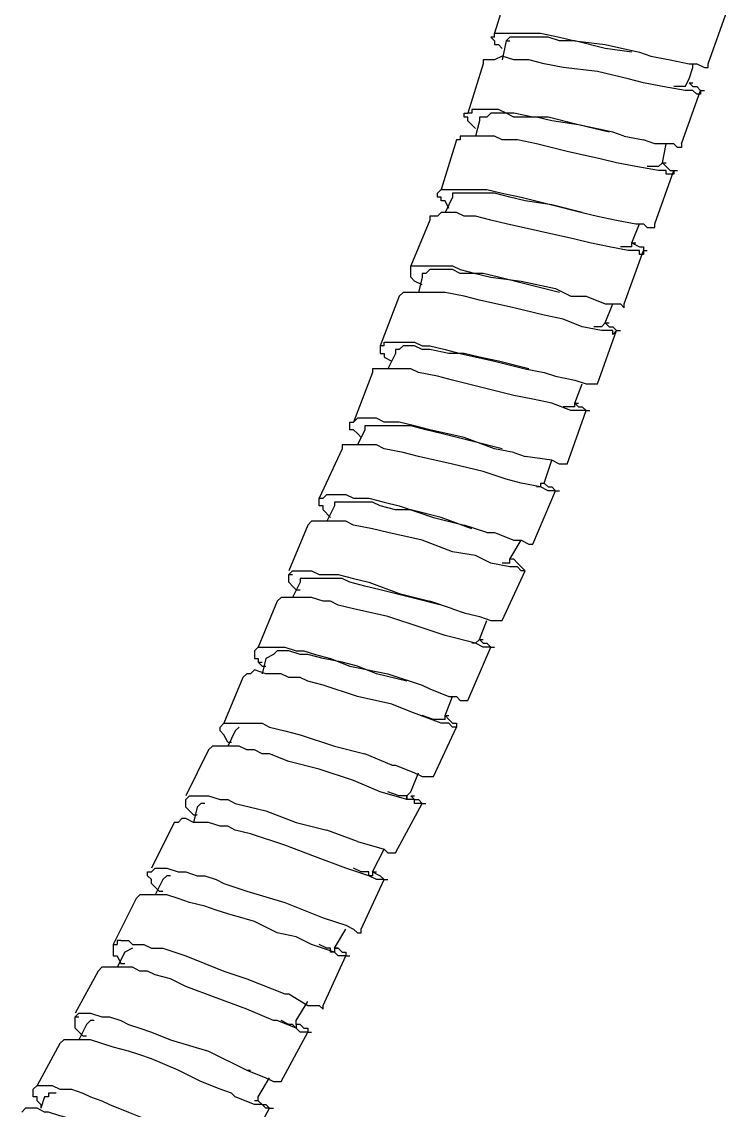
# Model space of a CAD drawing. Header units: millimetres. Extents: x 1.34 to 8.68, y 2.73 to 10.24.
# Drawn here: x 3.9471 to 4.2554, y 3.3156 to 3.7914 of the extents above; entities that cross this region are included whole.
import ezdxf

# ---------------------------------------------------------------- set-up
doc = ezdxf.new("R2010")
doc.units = ezdxf.units.MM
doc.layers.add('PDF2_형상', color=7, linetype='Continuous')

msp = doc.modelspace()

# ---------------------------------------------------------------- linework, layer by layer
at = {"layer": 'PDF2_형상', "lineweight": 25}
for points in [[(4.16041, 3.8081), (4.15375, 3.78643)], [(4.24708, 3.7731), (4.25541, 3.79643)], [(4.15375, 3.78476), (4.15208, 3.78476)], [(4.15208, 3.78476), (4.15375, 3.7831), (4.15375, 3.78143), (4.15541, 3.78143), (4.15708, 3.77976)], [(4.15375, 3.78476), (4.15375, 3.78643)], [(4.15375, 3.78643), (4.15541, 3.78643), (4.15708, 3.78643), (4.15875, 3.78643), (4.16041, 3.78643), (4.16375, 3.78643), (4.16708, 3.78643), (4.17041, 3.78643), (4.17375, 3.78643), (4.18208, 3.78476), (4.18875, 3.7831), (4.20208, 3.78143), (4.21708, 3.7781), (4.22208, 3.77643)], [(4.15875, 3.7831), (4.15708, 3.77476)], [(4.21375, 3.7781), (4.20208, 3.77976), (4.18875, 3.7831), (4.18208, 3.7831), (4.17708, 3.78476), (4.17375, 3.78476), (4.17041, 3.78476), (4.16708, 3.78476), (4.16375, 3.78476), (4.16208, 3.78476), (4.16041, 3.78476), (4.15875, 3.7831)], [(4.15875, 3.7831), (4.16041, 3.7831)], [(4.14875, 3.77476), (4.14875, 3.7731)], [(4.15041, 3.77476), (4.14875, 3.77476)], [(4.21875, 3.76476), (4.21208, 3.76643), (4.19875, 3.76976), (4.18375, 3.77143), (4.17541, 3.7731), (4.16875, 3.77476), (4.16541, 3.77476), (4.16208, 3.77476), (4.15708, 3.77643), (4.15375, 3.77476), (4.15208, 3.77476), (4.15041, 3.77476)], [(4.22208, 3.77643), (4.23041, 3.77476)], [(4.23041, 3.77476), (4.23875, 3.7731), (4.24208, 3.7731), (4.24541, 3.77143), (4.24708, 3.77143), (4.24708, 3.7731)], [(4.14875, 3.7731), (4.14208, 3.75143)], [(4.23875, 3.76643), (4.24041, 3.77143)], [(4.24041, 3.77143), (4.24041, 3.7731)], [(4.24375, 3.76143), (4.24375, 3.75976), (4.24208, 3.75976), (4.24041, 3.76143), (4.23708, 3.76143), (4.22708, 3.7631), (4.21875, 3.76476)], [(4.23708, 3.7631), (4.23875, 3.76643)], [(4.23875, 3.76476), (4.24041, 3.76476)], [(4.23875, 3.76476), (4.24041, 3.7631), (4.24208, 3.7631), (4.24375, 3.76143)], [(4.23708, 3.7631), (4.23541, 3.7631), (4.23208, 3.7631)], [(4.23541, 3.7381), (4.24375, 3.76143)], [(4.24375, 3.76143), (4.24541, 3.76143)], [(4.14041, 3.75143), (4.14208, 3.75143)], [(4.14541, 3.74476), (4.14375, 3.74643), (4.14208, 3.7481), (4.14208, 3.74976), (4.14041, 3.74976), (4.14041, 3.75143)], [(4.21041, 3.74143), (4.20541, 3.7431), (4.19041, 3.74643), (4.17708, 3.74976), (4.17041, 3.74976), (4.16208, 3.75143), (4.15875, 3.75143), (4.15541, 3.7531), (4.15208, 3.7531), (4.14875, 3.7531), (4.14541, 3.7531), (4.14375, 3.7531), (4.14375, 3.75143), (4.14208, 3.75143)], [(4.20375, 3.7431), (4.19041, 3.74643), (4.17875, 3.7481), (4.17208, 3.74976), (4.16541, 3.74976), (4.16208, 3.74976), (4.15875, 3.75143), (4.15541, 3.75143), (4.15208, 3.75143), (4.15041, 3.74976), (4.14875, 3.74976), (4.14708, 3.74976), (4.14708, 3.7481)], [(4.14708, 3.7481), (4.14541, 3.74143)], [(4.20708, 3.72976), (4.20041, 3.73143), (4.18541, 3.73476), (4.17208, 3.7381), (4.16375, 3.73976), (4.15708, 3.73976), (4.15375, 3.74143), (4.14875, 3.74143), (4.14541, 3.74143), (4.14208, 3.74143), (4.14041, 3.74143), (4.13875, 3.74143), (4.13875, 3.73976)], [(4.21041, 3.74143), (4.21875, 3.73976)], [(4.13708, 3.73976), (4.13041, 3.7181)], [(4.13875, 3.73976), (4.13708, 3.73976)], [(4.23541, 3.7381), (4.23541, 3.73643), (4.23375, 3.73643), (4.23208, 3.7381), (4.22875, 3.7381), (4.22375, 3.7381), (4.21875, 3.73976)], [(4.22708, 3.72976), (4.22875, 3.7381)], [(4.23208, 3.72643), (4.23208, 3.72476), (4.23041, 3.72476), (4.22875, 3.72476), (4.22875, 3.72643), (4.22541, 3.72643), (4.21541, 3.7281), (4.20708, 3.72976)], [(4.22541, 3.7281), (4.22375, 3.7281), (4.22041, 3.7281)], [(4.22375, 3.7031), (4.23208, 3.72643)], [(4.22541, 3.7281), (4.22708, 3.72976)], [(4.22708, 3.72976), (4.22875, 3.72976)], [(4.22708, 3.72976), (4.22875, 3.7281), (4.23041, 3.72643), (4.23208, 3.72643)], [(4.23208, 3.72643), (4.23375, 3.72643)], [(4.12875, 3.71643), (4.13041, 3.7181)], [(4.13375, 3.70976), (4.13208, 3.7131), (4.13041, 3.7131), (4.13041, 3.71476), (4.12875, 3.71476), (4.12875, 3.71643)], [(4.13041, 3.7181), (4.13208, 3.7181), (4.13375, 3.7181), (4.13541, 3.7181), (4.13708, 3.7181), (4.14041, 3.7181), (4.14375, 3.7181), (4.14708, 3.7181), (4.15041, 3.7181), (4.15708, 3.71643), (4.16541, 3.71476), (4.17875, 3.71143), (4.19208, 3.7081), (4.19875, 3.70643)], [(4.19208, 3.7081), (4.17875, 3.71143), (4.16708, 3.7131), (4.16041, 3.71476), (4.15375, 3.71643), (4.15041, 3.71643), (4.14708, 3.71643), (4.14375, 3.71643), (4.14041, 3.71643), (4.13875, 3.71643), (4.13708, 3.71643), (4.13541, 3.71643), (4.13541, 3.71476)], [(4.13541, 3.71476), (4.13208, 3.7081)], [(4.19541, 3.69476), (4.18875, 3.69643), (4.17375, 3.69976), (4.15875, 3.7031), (4.15208, 3.70476), (4.14541, 3.70643), (4.14041, 3.70643), (4.13708, 3.7081), (4.13375, 3.7081), (4.13041, 3.7081), (4.12875, 3.70643), (4.12708, 3.70643), (4.12541, 3.70643)], [(4.12541, 3.70476), (4.11708, 3.68476)], [(4.12541, 3.70643), (4.12541, 3.70476)], [(4.19875, 3.70643), (4.20708, 3.70476)], [(4.20708, 3.70476), (4.21541, 3.7031), (4.21875, 3.7031), (4.22041, 3.70143), (4.22208, 3.70143), (4.22375, 3.70143), (4.22375, 3.7031)], [(4.21375, 3.69476), (4.21708, 3.7031)], [(4.21875, 3.69143), (4.21875, 3.68976), (4.21708, 3.68976), (4.21708, 3.69143), (4.21541, 3.69143), (4.21208, 3.69143), (4.20375, 3.6931), (4.19541, 3.69476)], [(4.21375, 3.6931), (4.21208, 3.6931), (4.20875, 3.6931)], [(4.21375, 3.6931), (4.21375, 3.69476)], [(4.21375, 3.69476), (4.21541, 3.69476)], [(4.21375, 3.69476), (4.21708, 3.6931), (4.21875, 3.6931), (4.21875, 3.69143)], [(4.21041, 3.6681), (4.21875, 3.69143)], [(4.21875, 3.69143), (4.22041, 3.69143)], [(4.11708, 3.6831), (4.11708, 3.68476)], [(4.11708, 3.68476), (4.11875, 3.68476), (4.12041, 3.68476), (4.12208, 3.68476), (4.12375, 3.68476), (4.12708, 3.68476), (4.13041, 3.68476), (4.13541, 3.68476), (4.13875, 3.6831), (4.14541, 3.68143), (4.15208, 3.67976), (4.16541, 3.6781), (4.18041, 3.67476), (4.18708, 3.67143)], [(4.12208, 3.67643), (4.11875, 3.6781), (4.11708, 3.67976), (4.11708, 3.68143), (4.11708, 3.6831)], [(4.18208, 3.6731), (4.16875, 3.67643), (4.15541, 3.67976), (4.14875, 3.68143), (4.14208, 3.68143), (4.13875, 3.68143), (4.13541, 3.6831), (4.13208, 3.6831), (4.12875, 3.6831), (4.12708, 3.6831), (4.12541, 3.6831), (4.12375, 3.68143), (4.12208, 3.68143), (4.12208, 3.67976)], [(4.12208, 3.67976), (4.12041, 3.6731)], [(4.11208, 3.67143), (4.10375, 3.64976)], [(4.11375, 3.6731), (4.11208, 3.67143)], [(4.18375, 3.66143), (4.17541, 3.6631), (4.16208, 3.66643), (4.14708, 3.66976), (4.14041, 3.67143), (4.13208, 3.6731), (4.12875, 3.6731), (4.12541, 3.6731), (4.12041, 3.6731), (4.11708, 3.6731), (4.11541, 3.6731), (4.11375, 3.6731)], [(4.18708, 3.67143), (4.19375, 3.67143)], [(4.19375, 3.67143), (4.20208, 3.6681), (4.20541, 3.6681), (4.20875, 3.6681), (4.21041, 3.66643), (4.21041, 3.6681)], [(4.20208, 3.65976), (4.20541, 3.6681)], [(4.20708, 3.65643), (4.20541, 3.65476), (4.20541, 3.65643), (4.20375, 3.65643), (4.20041, 3.65643), (4.19208, 3.6581), (4.18375, 3.66143)], [(4.20041, 3.6581), (4.20208, 3.65976)], [(4.20208, 3.65976), (4.20375, 3.65976)], [(4.20208, 3.65976), (4.20375, 3.6581), (4.20541, 3.6581), (4.20708, 3.65643)], [(4.20041, 3.6581), (4.19875, 3.6581), (4.19708, 3.6581)], [(4.19875, 3.6331), (4.20708, 3.65643)], [(4.20708, 3.65643), (4.20875, 3.65643)], [(4.10541, 3.64976), (4.10375, 3.64976)], [(4.10375, 3.64976), (4.10375, 3.6481), (4.10375, 3.64643), (4.10541, 3.64643), (4.10541, 3.64476), (4.10875, 3.6431)], [(4.10541, 3.64976), (4.10541, 3.65143), (4.10708, 3.65143), (4.10875, 3.65143), (4.11041, 3.65143), (4.11541, 3.65143), (4.11875, 3.65143), (4.12208, 3.64976), (4.12541, 3.64976), (4.13208, 3.6481), (4.13875, 3.64643), (4.15375, 3.6431), (4.16708, 3.63976), (4.17541, 3.6381)], [(4.16875, 3.63976), (4.15541, 3.6431), (4.14708, 3.64476), (4.14041, 3.64643), (4.13375, 3.64643), (4.12541, 3.6481), (4.12208, 3.6481), (4.11875, 3.64976), (4.11708, 3.64976), (4.11375, 3.64976), (4.11208, 3.6481), (4.11041, 3.6481)], [(4.11041, 3.64643), (4.10708, 3.63976)], [(4.11041, 3.6481), (4.11041, 3.64643)], [(4.10041, 3.6381), (4.09208, 3.61643)], [(4.10041, 3.63976), (4.10041, 3.6381)], [(4.16208, 3.6281), (4.14875, 3.63143), (4.13541, 3.63476), (4.12875, 3.63643), (4.12041, 3.6381), (4.11708, 3.63976), (4.11375, 3.63976), (4.11041, 3.63976), (4.10708, 3.63976), (4.10541, 3.63976), (4.10208, 3.63976), (4.10041, 3.63976)], [(4.17541, 3.6381), (4.18041, 3.63643)], [(4.18041, 3.63643), (4.18875, 3.63476), (4.19375, 3.6331), (4.19541, 3.6331), (4.19708, 3.6331), (4.19875, 3.6331)], [(4.18875, 3.62476), (4.19208, 3.6331)], [(4.17041, 3.62643), (4.16208, 3.6281)], [(4.19375, 3.62143), (4.19208, 3.62143), (4.19041, 3.62143), (4.18708, 3.62143), (4.17875, 3.62476), (4.17041, 3.62643)], [(4.18875, 3.6231), (4.18708, 3.6231), (4.18541, 3.6231), (4.18375, 3.6231)], [(4.18541, 3.5981), (4.19375, 3.62143)], [(4.18875, 3.6231), (4.18875, 3.62476)], [(4.18875, 3.62476), (4.19041, 3.62476)], [(4.18875, 3.62476), (4.19041, 3.6231), (4.19208, 3.6231), (4.19375, 3.62143)], [(4.19375, 3.62143), (4.19541, 3.62143)], [(4.09041, 3.61643), (4.09208, 3.61643)], [(4.09541, 3.60976), (4.09375, 3.61143), (4.09208, 3.6131), (4.09041, 3.6131), (4.09041, 3.61476), (4.09041, 3.61643)], [(4.15375, 3.60476), (4.14041, 3.60976), (4.12541, 3.6131), (4.11875, 3.61476), (4.11208, 3.61643), (4.10875, 3.61643), (4.10541, 3.61643), (4.10208, 3.6181), (4.09875, 3.6181), (4.09541, 3.6181), (4.09375, 3.6181), (4.09208, 3.61643)], [(4.09708, 3.6131), (4.09375, 3.60643)], [(4.15708, 3.60476), (4.14375, 3.6081), (4.13041, 3.61143), (4.12375, 3.6131), (4.11708, 3.61476), (4.11375, 3.61476), (4.11041, 3.61476), (4.10708, 3.61476), (4.10375, 3.61476), (4.10208, 3.61476), (4.10041, 3.61476), (4.09875, 3.61476), (4.09708, 3.61476), (4.09708, 3.6131)], [(4.08708, 3.60476), (4.07708, 3.5831)], [(4.08708, 3.60643), (4.08708, 3.60476)], [(4.14875, 3.59476), (4.13541, 3.5981), (4.12041, 3.60143), (4.11375, 3.6031), (4.10541, 3.60476), (4.10208, 3.60643), (4.09875, 3.60643), (4.09541, 3.60643), (4.09208, 3.60643), (4.08875, 3.60643), (4.08708, 3.60643)], [(4.16208, 3.6031), (4.15375, 3.60476)], [(4.16208, 3.6031), (4.16708, 3.60143)], [(4.18541, 3.5981), (4.18375, 3.5981), (4.18208, 3.5981), (4.17875, 3.59976), (4.16708, 3.60143)], [(4.17541, 3.58976), (4.17875, 3.59976)], [(4.15875, 3.59143), (4.14875, 3.59476)], [(4.18041, 3.58643), (4.17875, 3.58643), (4.17708, 3.58643), (4.17375, 3.5881), (4.16541, 3.58976), (4.15875, 3.59143)], [(4.17375, 3.58976), (4.17375, 3.5881), (4.17208, 3.5881)], [(4.17375, 3.58976), (4.17541, 3.58976)], [(4.17541, 3.58976), (4.17708, 3.5881), (4.17875, 3.5881), (4.18041, 3.58643)], [(4.07708, 3.5831), (4.07875, 3.5831)], [(4.08208, 3.57476), (4.07875, 3.5781), (4.07875, 3.57976), (4.07708, 3.57976), (4.07708, 3.58143), (4.07708, 3.5831)], [(4.07875, 3.5831), (4.08041, 3.58476), (4.08208, 3.58476), (4.08375, 3.58476), (4.08875, 3.58476), (4.09208, 3.5831), (4.09541, 3.5831), (4.09875, 3.5831), (4.10541, 3.58143), (4.11208, 3.57976), (4.12708, 3.57476), (4.14041, 3.57143)], [(4.17041, 3.5631), (4.18041, 3.58643)], [(4.18041, 3.58643), (4.18208, 3.58643)], [(4.08375, 3.57976), (4.08041, 3.5731)], [(4.14375, 3.56976), (4.13041, 3.57476), (4.11708, 3.5781), (4.11041, 3.5781), (4.10375, 3.57976), (4.10041, 3.58143), (4.09708, 3.58143), (4.09375, 3.58143), (4.09041, 3.58143), (4.08875, 3.58143), (4.08708, 3.58143), (4.08541, 3.58143), (4.08375, 3.58143), (4.08375, 3.57976)], [(4.07208, 3.57143), (4.06375, 3.55143)], [(4.07375, 3.5731), (4.07208, 3.57143)], [(4.13541, 3.55976), (4.12208, 3.56476), (4.10708, 3.5681), (4.10041, 3.56976), (4.09208, 3.57143), (4.08875, 3.5731), (4.08541, 3.5731), (4.08208, 3.5731), (4.07708, 3.5731), (4.07541, 3.5731), (4.07375, 3.5731)], [(4.15041, 3.5681), (4.14041, 3.57143)], [(4.15041, 3.5681), (4.15375, 3.5681), (4.16208, 3.56476), (4.16541, 3.56476), (4.16875, 3.5631), (4.17041, 3.5631)], [(4.16041, 3.55643), (4.16541, 3.56476)], [(4.14541, 3.5581), (4.13541, 3.55976)], [(4.16708, 3.55143), (4.16541, 3.55143), (4.16375, 3.5531), (4.16208, 3.5531), (4.16041, 3.5531), (4.15208, 3.55476), (4.14541, 3.5581)], [(4.16041, 3.55476), (4.15875, 3.55476), (4.15708, 3.55476)], [(4.16041, 3.55476), (4.16041, 3.55643)], [(4.16208, 3.55643), (4.16041, 3.55643)], [(4.16208, 3.55643), (4.16375, 3.55476), (4.16541, 3.5531)], [(4.06375, 3.54976), (4.06541, 3.55143), (4.06708, 3.55143), (4.06875, 3.55143), (4.07041, 3.55143), (4.07375, 3.55143), (4.07708, 3.54976), (4.08041, 3.54976), (4.08541, 3.54976), (4.09208, 3.5481), (4.09875, 3.54643), (4.11208, 3.54143), (4.12541, 3.5381)], [(4.06375, 3.54976), (4.06541, 3.54976)], [(4.06708, 3.5431), (4.06541, 3.54476), (4.06375, 3.54643), (4.06375, 3.5481), (4.06375, 3.54976)], [(4.15708, 3.52976), (4.16708, 3.55143)], [(4.16541, 3.5531), (4.16708, 3.55143)], [(4.06875, 3.54643), (4.06541, 3.53976)], [(4.13041, 3.53643), (4.11708, 3.53976), (4.10375, 3.5431), (4.09708, 3.54476), (4.09041, 3.54643), (4.08708, 3.5481), (4.08375, 3.5481), (4.08041, 3.5481), (4.07708, 3.5481), (4.07541, 3.5481), (4.07375, 3.5481), (4.07208, 3.5481), (4.07041, 3.5481), (4.06875, 3.5481), (4.06875, 3.54643)], [(4.06708, 3.5431), (4.06875, 3.5431)], [(4.05875, 3.5381), (4.05041, 3.5181)], [(4.06041, 3.53976), (4.05875, 3.5381)], [(4.12208, 3.52643), (4.10708, 3.53143), (4.09208, 3.53476), (4.08541, 3.53643), (4.08208, 3.5381), (4.07875, 3.5381), (4.07375, 3.53976), (4.07041, 3.53976), (4.06708, 3.53976), (4.06375, 3.53976), (4.06208, 3.53976), (4.06041, 3.53976)], [(4.13541, 3.53476), (4.12541, 3.5381)], [(4.13541, 3.53476), (4.14041, 3.5331), (4.14708, 3.53143), (4.15208, 3.52976), (4.15375, 3.52976), (4.15541, 3.52976), (4.15708, 3.52976)], [(4.13208, 3.5231), (4.12208, 3.52643)], [(4.14708, 3.52143), (4.15041, 3.52976)], [(4.15208, 3.5181), (4.15041, 3.5181), (4.14875, 3.5181), (4.14541, 3.51976), (4.13208, 3.5231)], [(4.14541, 3.51976), (4.14708, 3.52143)], [(4.14708, 3.52143), (4.14875, 3.52143)], [(4.14708, 3.52143), (4.14875, 3.51976), (4.15041, 3.51976), (4.15208, 3.5181)], [(4.05041, 3.5181), (4.04875, 3.51643)], [(4.04875, 3.51643), (4.04875, 3.51476), (4.04875, 3.5131), (4.05041, 3.5131), (4.05041, 3.51143), (4.05208, 3.50976)], [(4.05041, 3.5181), (4.05375, 3.5181), (4.05541, 3.5181), (4.05875, 3.5181), (4.06208, 3.5181), (4.06708, 3.51643), (4.07041, 3.51643), (4.07541, 3.51476), (4.08208, 3.5131), (4.09041, 3.50976), (4.10708, 3.50643), (4.12208, 3.50143)], [(4.05041, 3.5181), (4.05208, 3.5181)], [(4.11541, 3.5031), (4.10208, 3.50643), (4.09375, 3.50976), (4.08708, 3.51143), (4.07875, 3.5131), (4.07208, 3.51476), (4.06875, 3.51476), (4.06375, 3.51643), (4.06208, 3.51643), (4.06041, 3.51643), (4.05875, 3.51643), (4.05708, 3.51476)], [(4.14208, 3.49476), (4.15208, 3.5181)], [(4.14541, 3.51976), (4.14375, 3.51976)], [(4.15208, 3.5181), (4.15375, 3.5181)], [(4.05375, 3.5131), (4.05208, 3.50643)], [(4.05708, 3.51476), (4.05375, 3.5131)], [(4.10875, 3.4931), (4.09375, 3.49643), (4.07875, 3.50143), (4.07208, 3.5031), (4.06875, 3.50476), (4.06375, 3.50476), (4.06041, 3.50643), (4.05708, 3.50643), (4.05375, 3.50643), (4.04875, 3.5081), (4.04708, 3.50643)], [(4.05041, 3.51143), (4.05208, 3.51143)], [(4.05208, 3.50976), (4.05375, 3.50976)], [(4.04375, 3.50476), (4.03541, 3.48476)], [(4.04541, 3.50643), (4.04375, 3.50476)], [(4.04708, 3.50643), (4.04541, 3.50643)], [(4.12208, 3.50143), (4.12541, 3.49976), (4.13375, 3.49643), (4.13708, 3.49643), (4.13875, 3.49476), (4.14041, 3.49476), (4.14208, 3.49476)], [(4.11708, 3.48976), (4.10875, 3.4931)], [(4.13208, 3.4881), (4.13541, 3.49643)], [(4.13708, 3.4831), (4.13541, 3.4831), (4.13375, 3.48476), (4.13041, 3.48476), (4.11708, 3.48976)], [(4.13208, 3.48643), (4.13041, 3.48643), (4.12875, 3.48643), (4.12708, 3.48643), (4.12208, 3.4881)], [(4.13208, 3.48643), (4.13208, 3.4881)], [(4.13208, 3.4881), (4.13375, 3.4881)], [(4.13208, 3.4881), (4.13375, 3.48643), (4.13541, 3.48476), (4.13708, 3.48476)], [(4.03375, 3.4831), (4.03541, 3.48476)], [(4.03541, 3.48476), (4.03708, 3.48476), (4.03875, 3.48476), (4.04041, 3.48476), (4.04208, 3.48476), (4.04541, 3.48476), (4.04875, 3.48476), (4.05208, 3.48476), (4.05541, 3.4831), (4.06208, 3.48143), (4.06875, 3.47976), (4.08375, 3.47476), (4.09708, 3.47143)], [(4.13708, 3.48476), (4.13708, 3.4831)], [(4.03708, 3.47643), (4.03541, 3.47976), (4.03375, 3.48143), (4.03375, 3.4831)], [(4.04041, 3.48143), (4.03708, 3.47476)], [(4.04208, 3.4831), (4.04041, 3.48143)], [(4.12708, 3.46143), (4.13708, 3.4831)], [(4.03041, 3.47476), (4.02875, 3.4731)], [(4.09208, 3.45976), (4.07708, 3.46476), (4.06375, 3.4681), (4.05541, 3.47143), (4.05208, 3.47143), (4.04875, 3.4731), (4.04541, 3.4731), (4.04208, 3.47476), (4.03708, 3.47476), (4.03375, 3.47476), (4.03208, 3.47476), (4.03041, 3.47476)], [(4.03708, 3.47643), (4.03875, 3.47643)], [(4.02875, 3.4731), (4.01875, 3.4531)], [(4.10875, 3.46643), (4.09708, 3.47143)], [(4.10875, 3.46643), (4.11041, 3.46643), (4.11875, 3.4631), (4.12208, 3.46143), (4.12375, 3.46143), (4.12541, 3.46143), (4.12708, 3.46143)], [(4.10375, 3.45476), (4.09208, 3.45976)], [(4.11708, 3.45476), (4.12041, 3.4631)], [(4.12208, 3.44976), (4.12041, 3.44976), (4.11875, 3.44976), (4.11875, 3.45143), (4.11541, 3.45143), (4.10375, 3.45476)], [(4.11541, 3.4531), (4.11541, 3.45143), (4.11541, 3.4531), (4.11375, 3.4531), (4.11208, 3.4531), (4.10708, 3.45476)], [(4.11541, 3.4531), (4.11708, 3.45476)], [(4.01875, 3.45143), (4.02041, 3.4531)], [(4.02208, 3.44476), (4.02041, 3.44643), (4.01875, 3.4481), (4.01875, 3.44976), (4.01875, 3.45143)], [(4.02041, 3.4531), (4.02208, 3.4531), (4.02375, 3.4531), (4.02541, 3.4531), (4.02875, 3.4531), (4.03375, 3.45143), (4.03708, 3.45143), (4.04041, 3.44976), (4.04708, 3.4481), (4.05375, 3.44643), (4.06708, 3.44143), (4.08041, 3.4381)], [(4.11708, 3.4531), (4.11875, 3.4531)], [(4.11708, 3.4531), (4.11875, 3.45143), (4.12041, 3.45143), (4.12208, 3.44976)], [(4.02375, 3.4481), (4.02208, 3.44143)], [(4.02708, 3.44976), (4.02541, 3.44976), (4.02375, 3.4481)], [(4.11041, 3.4281), (4.12208, 3.44976)], [(4.12208, 3.44976), (4.12375, 3.44976)], [(4.01375, 3.44143), (4.00375, 3.42143)], [(4.01541, 3.44143), (4.01375, 3.44143)], [(4.07541, 3.42643), (4.06208, 3.43143), (4.04708, 3.43643), (4.04041, 3.4381), (4.03708, 3.43976), (4.03375, 3.43976), (4.02875, 3.44143), (4.02541, 3.44143), (4.02208, 3.44143), (4.01875, 3.4431), (4.01708, 3.4431), (4.01541, 3.44143)], [(4.02208, 3.44476), (4.02375, 3.44476)], [(4.09375, 3.4331), (4.08041, 3.4381)], [(4.09375, 3.4331), (4.10541, 3.42976), (4.10708, 3.4281), (4.10875, 3.4281), (4.11041, 3.4281)], [(4.08875, 3.42143), (4.07541, 3.42643)], [(4.10041, 3.41976), (4.10541, 3.42976)], [(4.00375, 3.41976), (4.00541, 3.42143), (4.00708, 3.42143), (4.00875, 3.42143), (4.01041, 3.42143), (4.01541, 3.41976), (4.01875, 3.41976), (4.02375, 3.4181), (4.02708, 3.4181), (4.03208, 3.41643), (4.03541, 3.41476), (4.04541, 3.41143), (4.06208, 3.40643), (4.07875, 3.39976)], [(4.10541, 3.41643), (4.10208, 3.41643), (4.09875, 3.4181), (4.08875, 3.42143)], [(4.10041, 3.41976), (4.10041, 3.4181), (4.09875, 3.4181), (4.09875, 3.41976), (4.09708, 3.41976), (4.09541, 3.41976), (4.09208, 3.42143)], [(4.00208, 3.41976), (4.00375, 3.41976)], [(4.00708, 3.41143), (4.00375, 3.41476), (4.00375, 3.41643), (4.00208, 3.4181), (4.00208, 3.41976)], [(4.01208, 3.4181), (4.01041, 3.4181), (4.00875, 3.41643)], [(4.10041, 3.41976), (4.10208, 3.41976)], [(4.10041, 3.41976), (4.10208, 3.41976)], [(4.10041, 3.41976), (4.10375, 3.4181), (4.10541, 3.41643)], [(4.00875, 3.41643), (4.00541, 3.40976)], [(4.09541, 3.39476), (4.10541, 3.41643)], [(4.10541, 3.41643), (4.10708, 3.41643)], [(3.99708, 3.4081), (3.98708, 3.3881)], [(3.99875, 3.40976), (3.99708, 3.4081)], [(4.05875, 3.3931), (4.04875, 3.3981), (4.03708, 3.40143), (4.03208, 3.4031), (4.02708, 3.40476), (4.02041, 3.40643), (4.01541, 3.4081), (4.01041, 3.40976), (4.00708, 3.40976), (4.00541, 3.40976), (4.00208, 3.40976), (4.00041, 3.40976), (3.99875, 3.40976)], [(4.00708, 3.41143), (4.00875, 3.41143)], [(4.07875, 3.39976), (4.08875, 3.39643), (4.09208, 3.39476), (4.09375, 3.3931), (4.09541, 3.3931), (4.09541, 3.39476)], [(4.06708, 3.39143), (4.05875, 3.3931)], [(4.08375, 3.38643), (4.08875, 3.39476)], [(3.98708, 3.3881), (3.98875, 3.3881)], [(3.98708, 3.3881), (3.98708, 3.38643), (3.98708, 3.38476), (3.98708, 3.3831), (3.98875, 3.3831), (3.99041, 3.37976)], [(3.99041, 3.38976), (3.98875, 3.38976), (3.98875, 3.3881)], [(3.99041, 3.38976), (3.99375, 3.38976), (3.99541, 3.3881), (3.99708, 3.3881), (4.00041, 3.3881), (4.00375, 3.38643), (4.00875, 3.38643), (4.01875, 3.3831), (4.02708, 3.37976), (4.03541, 3.37643), (4.04541, 3.3731), (4.06208, 3.36643)], [(4.07375, 3.3881), (4.06708, 3.39143)], [(4.08875, 3.3831), (4.08541, 3.3831), (4.08375, 3.38476), (4.07375, 3.3881)], [(4.08375, 3.38643), (4.08375, 3.38476), (4.08208, 3.38476), (4.08208, 3.38643), (4.08041, 3.38643), (4.07708, 3.3881)], [(3.99208, 3.38476), (3.98875, 3.3781)], [(3.99541, 3.38643), (3.99208, 3.38476)], [(4.08375, 3.38643), (4.08541, 3.38643)], [(4.08541, 3.38643), (4.08375, 3.38643)], [(4.08541, 3.38643), (4.08708, 3.38476), (4.08875, 3.38476), (4.08875, 3.3831)], [(3.99041, 3.37976), (3.99208, 3.37976)], [(4.07875, 3.36143), (4.08875, 3.3831)], [(4.08875, 3.3831), (4.09041, 3.3831)], [(3.98041, 3.37643), (3.97041, 3.3581)], [(3.98208, 3.3781), (3.98041, 3.37643)], [(3.98541, 3.3781), (3.98375, 3.3781), (3.98208, 3.3781)], [(4.04541, 3.35976), (4.03208, 3.36476), (4.01875, 3.36976), (4.01208, 3.3731), (4.00541, 3.37476), (4.00208, 3.37643), (3.99875, 3.37643), (3.99541, 3.3781), (3.99041, 3.3781), (3.98875, 3.3781), (3.98708, 3.3781), (3.98541, 3.3781)], [(4.06208, 3.36643), (4.06375, 3.36643), (4.07208, 3.36143), (4.07541, 3.36143), (4.07708, 3.36143), (4.07875, 3.35976), (4.07875, 3.36143)], [(4.05708, 3.35476), (4.04541, 3.35976)], [(4.06708, 3.35476), (4.07208, 3.3631)], [(3.97041, 3.35643), (3.97208, 3.3581), (3.97375, 3.3581), (3.97541, 3.3581), (3.97708, 3.3581), (3.98208, 3.35643), (3.98541, 3.35643), (3.99041, 3.35476), (3.99375, 3.3531), (3.99875, 3.35143), (4.00375, 3.34976), (4.01208, 3.34643), (4.02875, 3.34143), (4.04541, 3.3331)], [(3.97041, 3.35643), (3.97208, 3.35643)], [(3.97375, 3.3481), (3.97041, 3.35143), (3.97041, 3.3531), (3.97041, 3.35476), (3.97041, 3.35643)], [(3.97875, 3.35476), (3.97708, 3.35476), (3.97541, 3.3531)], [(4.07208, 3.34976), (4.07041, 3.34976), (4.06875, 3.34976), (4.06708, 3.35143), (4.05875, 3.35476), (4.05708, 3.35476)], [(4.06708, 3.3531), (4.06708, 3.35143), (4.06541, 3.3531), (4.06375, 3.3531), (4.06041, 3.35476)], [(4.06708, 3.3531), (4.06708, 3.35476)], [(3.97541, 3.3531), (3.97208, 3.34643)], [(4.06875, 3.3531), (4.06708, 3.3531)], [(4.06875, 3.3531), (4.07041, 3.35143), (4.07208, 3.35143), (4.07208, 3.34976)], [(3.96541, 3.34643), (3.96375, 3.34476)], [(4.02541, 3.3281), (4.01541, 3.3331), (4.00375, 3.3381), (3.99875, 3.33976), (3.99375, 3.34143), (3.98708, 3.3431), (3.98208, 3.34476), (3.97708, 3.34643), (3.97375, 3.34643), (3.97208, 3.34643), (3.96875, 3.34643), (3.96708, 3.34643), (3.96541, 3.34643)], [(3.97375, 3.3481), (3.97541, 3.3481)], [(4.06041, 3.3281), (4.07208, 3.34976)], [(4.07208, 3.34976), (4.07375, 3.34976)], [(3.96375, 3.34476), (3.95375, 3.32643)], [(4.04541, 3.3331), (4.04708, 3.3331)], [(4.04541, 3.3331), (4.05375, 3.32976), (4.05708, 3.3281), (4.05875, 3.3281), (4.06041, 3.3281)], [(3.95208, 3.32476), (3.95375, 3.32643)], [(3.95375, 3.32643), (3.95541, 3.32643), (3.95708, 3.32643), (3.95875, 3.32643), (3.96041, 3.32643), (3.96375, 3.32476), (3.96875, 3.32476), (3.97375, 3.3231), (3.97708, 3.32143), (3.98208, 3.31976), (3.98541, 3.3181), (3.99375, 3.31476), (4.01041, 3.3081), (4.02708, 3.30143)], [(4.03375, 3.32476), (4.02541, 3.3281)], [(4.05041, 3.32143), (4.05541, 3.32976)], [(3.95541, 3.3181), (3.95375, 3.31976), (3.95375, 3.32143), (3.95208, 3.32143), (3.95208, 3.3231), (3.95208, 3.32476)], [(3.95708, 3.32143), (3.95541, 3.31643)], [(3.96208, 3.3231), (3.96041, 3.3231), (3.95875, 3.3231), (3.95875, 3.32143), (3.95708, 3.32143)], [(4.03875, 3.3231), (4.03375, 3.32476)], [(4.04041, 3.32143), (4.03875, 3.3231)], [(4.05541, 3.31643), (4.05375, 3.31643), (4.05208, 3.3181), (4.04875, 3.3181), (4.04041, 3.32143)], [(4.05041, 3.31976), (4.05041, 3.32143)], [(4.05041, 3.31976), (4.05041, 3.32143)], [(3.95541, 3.3181), (3.95541, 3.31643)], [(4.05041, 3.31976), (4.04875, 3.31976)], [(4.05041, 3.31976), (4.05208, 3.3181), (4.05375, 3.3181), (4.05541, 3.31643)], [(4.00708, 3.29643), (3.99708, 3.30143), (3.98708, 3.30643), (3.98041, 3.3081), (3.97541, 3.30976), (3.97041, 3.31143), (3.96375, 3.3131), (3.95875, 3.31476), (3.95708, 3.31476), (3.95375, 3.31643), (3.95208, 3.31643), (3.95041, 3.31643), (3.94875, 3.31643), (3.94708, 3.31476)], [(4.04375, 3.29476), (4.05541, 3.31643)], [(4.05541, 3.31643), (4.05708, 3.31643)]]:
    msp.add_lwpolyline(points, dxfattribs=at)

doc.saveas('drawing.dxf')
